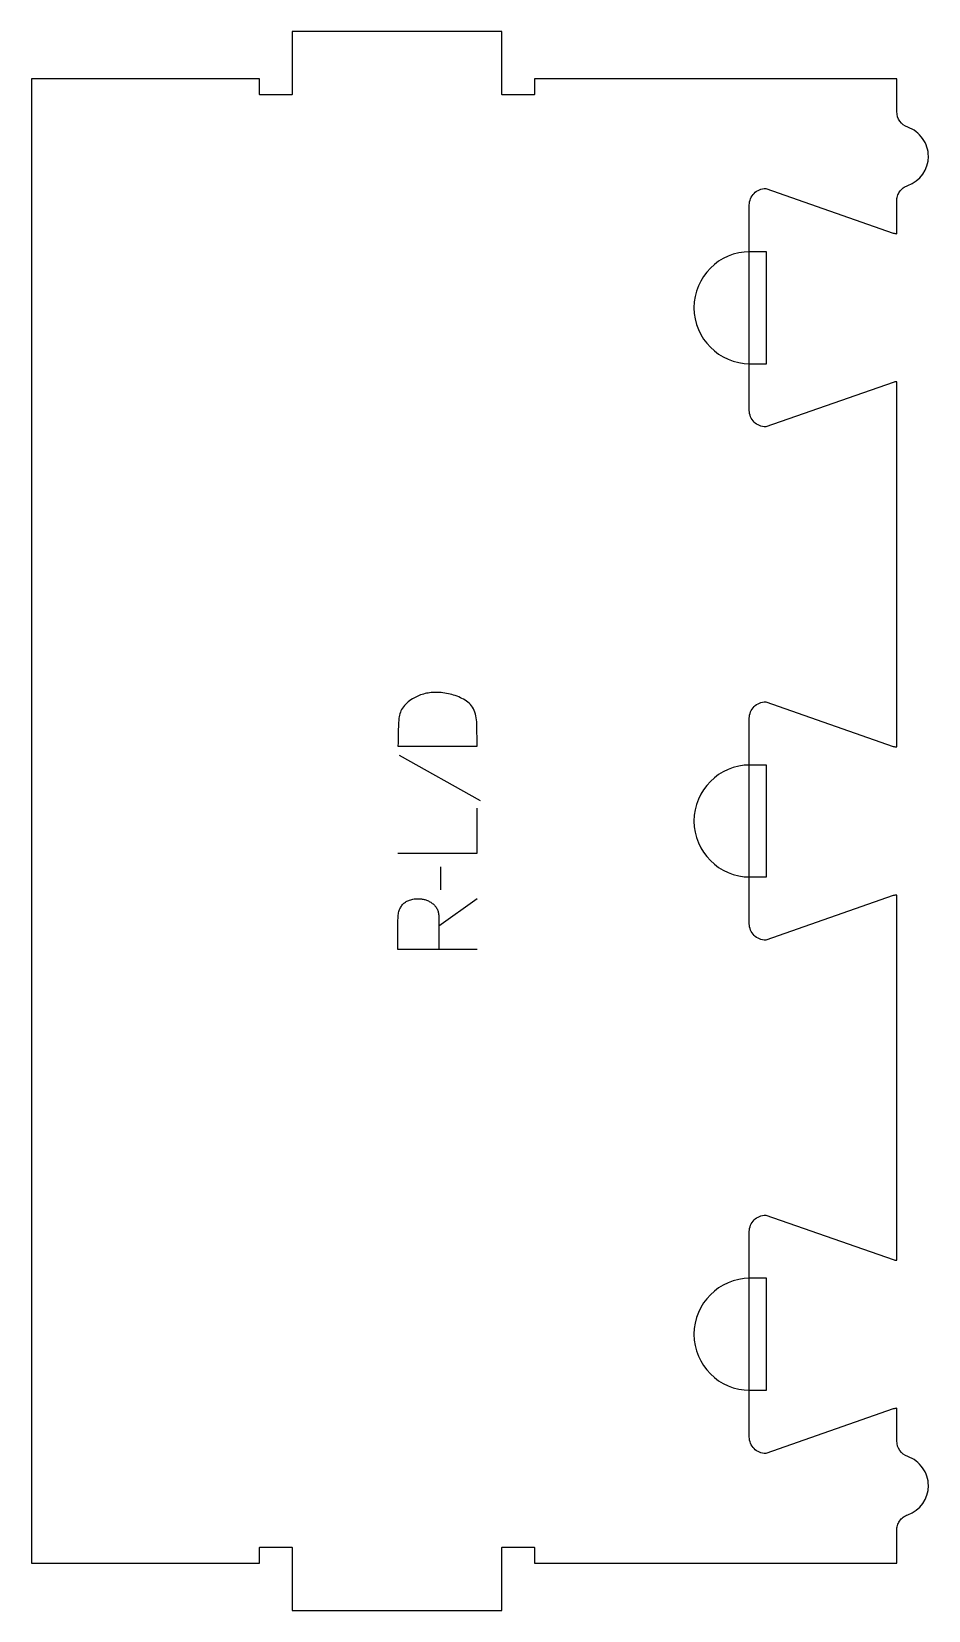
# Model space of a CAD drawing. Extents: x 0 to 340, y 0 to 600.
import ezdxf

# ---------------------------------------------------------------- set-up
doc = ezdxf.new("R2010")
doc.units = 0
for name, color, linetype in [('1_ANYTOOL_1MMDEEP_LABELS_S', 2, 'CONTINUOUS'), ('4_ANYTOOL_CUTTHROUGH_OUTSI', 5, 'CONTINUOUS'), ('5_ANYTOOL_HALF_MILL_9MM_IN', 3, 'CONTINUOUS')]:
    doc.layers.add(name, color=color, linetype=linetype)

msp = doc.modelspace()

# ---------------------------------------------------------------- linework, layer by layer
at = {"layer": '1_ANYTOOL_1MMDEEP_LABELS_S'}
for p, q in [((139.5706, 324.757175), (170.342029, 307.571461)), ((155.213457, 282.371461), (155.299172, 273.585747)), ((154.656315, 259.914318), (169.142029, 270.371461))]:
    msp.add_line(p, q, dxfattribs=at)
msp.add_lwpolyline([(139.099172, 328.185747), (169.099172, 328.185747), (169.013457, 336.714318, 0.046402), (168.705281, 339.620692, 0.07465), (167.717029, 342.350032, 0.077785), (166.128006, 344.433018, 0.06915), (163.999172, 345.971461, 0.029998), (161.503856, 347.108987, 0.031416), (158.888457, 347.932175, 0.031395), (156.171135, 348.424819, 0.029153), (153.413457, 348.585747, 0.03275), (151.088035, 348.433266, 0.035889), (148.806315, 347.964318, 0.03592), (146.630947, 347.179459, 0.033706), (144.584886, 346.100032, 0.042675), (142.495134, 344.541549, 0.065683), (140.797386, 342.580389, 0.068103), (139.793478, 340.482663, 0.065471), (139.377743, 338.192889, 0.005437), (139.187688, 333.190768, 0.00471)], format="xyb", close=True, dxfattribs=at)
msp.add_lwpolyline([(139.099172, 287.514318), (169.099172, 287.514318), (169.099172, 304.614318)], dxfattribs=at)
msp.add_lwpolyline([(169.099172, 250.914318), (139.099172, 250.914318), (139.099172, 262.271461, -0.030274), (139.206187, 264.037274, -0.049), (139.58935, 265.758961, -0.050774), (140.181806, 267.091484, -0.06445), (141.059886, 268.250032, -0.0646), (142.195917, 269.139944, -0.052254), (143.510779, 269.744675, -0.050381), (145.203327, 270.133811, -0.031337), (146.942029, 270.242889, -0.040022), (148.316085, 270.132729, -0.042626), (149.652743, 269.798247, -0.04247), (150.942463, 269.229562, -0.036572), (152.127743, 268.464318, -0.051097), (153.141698, 267.52254, -0.061981), (153.917029, 266.380389, -0.061813), (154.393529, 265.071387, -0.049309), (154.5706, 263.685747, -0.003273), (154.608292, 262.818096, -0.003121), (154.634886, 261.950032, -0.003882), (154.651805, 260.932251, -0.002215), (154.656315, 259.914318), (154.656315, 250.957175)], format="xyb", dxfattribs=at)
at = {"layer": '4_ANYTOOL_CUTTHROUGH_OUTSI'}
msp.add_lwpolyline([(278.797632, 344.985965), (327.081239, 328.086852, 0.061178), (328.465044, 327.855437), (328.465044, 466.544479, 0.06141), (327.070174, 466.309569), (278.797632, 449.414035, -0.084368), (278.715044, 449.4, -0.414214), (272.465044, 455.65), (272.465044, 533.65, -0.414214), (278.715044, 539.9, -0.084368), (278.797632, 539.885965), (327.081239, 522.986852, 0.061178), (328.465044, 522.755437), (328.465044, 535.154437, -0.070764), (328.728611, 537.007405, -0.078957), (329.524144, 538.696468, -0.083664), (330.888116, 540.118107, -0.07497), (332.631711, 541.046994, 0.317837), (340.465044, 552.125, 0.081314), (339.885477, 555.665195, 0.146504), (335.77625, 561.47652, 0.081314), (332.631711, 563.203006, -0.317837), (328.465044, 569.095563), (328.465044, 581.499543), (190.965044, 581.499999), (190.965044, 575.75, -0.414214), (190.715044, 575.5), (178.715044, 575.5, -0.414214), (178.465044, 575.75), (178.465044, 599.5), (98.965044, 599.5), (98.965044, 575.75, -0.414214), (98.715044, 575.5), (86.715044, 575.5, -0.414214), (86.465044, 575.75), (86.465044, 581.5), (0, 581.5), (0, 18), (86.465044, 18), (86.465044, 23.75, -0.414214), (86.715044, 24), (98.715044, 24, -0.414214), (98.965044, 23.75), (98.965044, 0), (178.465044, 0), (178.465044, 23.75, -0.414214), (178.715044, 24), (190.715044, 24, -0.414214), (190.965044, 23.75), (190.965044, 18.000002), (328.465044, 18.000914), (328.465044, 30.404904, -0.070762), (328.728713, 32.257735, -0.078952), (329.524281, 33.946652, -0.083658), (330.888212, 35.368174, -0.074967), (332.631711, 36.296994, 0.317837), (340.465044, 47.375, 0.081314), (339.885477, 50.915195, 0.146504), (335.77625, 56.72652, 0.081314), (332.631711, 58.453006, -0.317837), (328.465044, 64.345563), (328.465044, 76.744479, 0.06141), (327.070174, 76.509569), (278.797632, 59.614035, -0.084368), (278.715044, 59.6, -0.414214), (272.465044, 65.85), (272.465044, 143.85, -0.414214), (278.715044, 150.1, -0.084368), (278.797632, 150.085965), (327.081239, 133.186852, 0.061178), (328.465044, 132.955437), (328.465044, 271.644479, 0.06141), (327.070174, 271.409569), (278.797632, 254.514035, -0.084368), (278.715044, 254.5, -0.414214), (272.465044, 260.75), (272.465044, 338.75, -0.414214), (278.715044, 345, -0.084368)], format="xyb", close=True, dxfattribs=at)
at = {"layer": '5_ANYTOOL_HALF_MILL_9MM_IN'}
for points in [[(272.965044, 515.9), (272.715044, 515.9, 1), (272.715044, 473.4), (278.965044, 473.4), (278.965044, 515.9)], [(272.965044, 321), (272.715044, 321, 1), (272.715044, 278.5), (278.965044, 278.5), (278.965044, 321)], [(272.965044, 126.1), (272.715044, 126.1, 1), (272.715044, 83.6), (278.965044, 83.6), (278.965044, 126.1)]]:
    msp.add_lwpolyline(points, format="xyb", close=True, dxfattribs=at)

doc.saveas('drawing.dxf')
